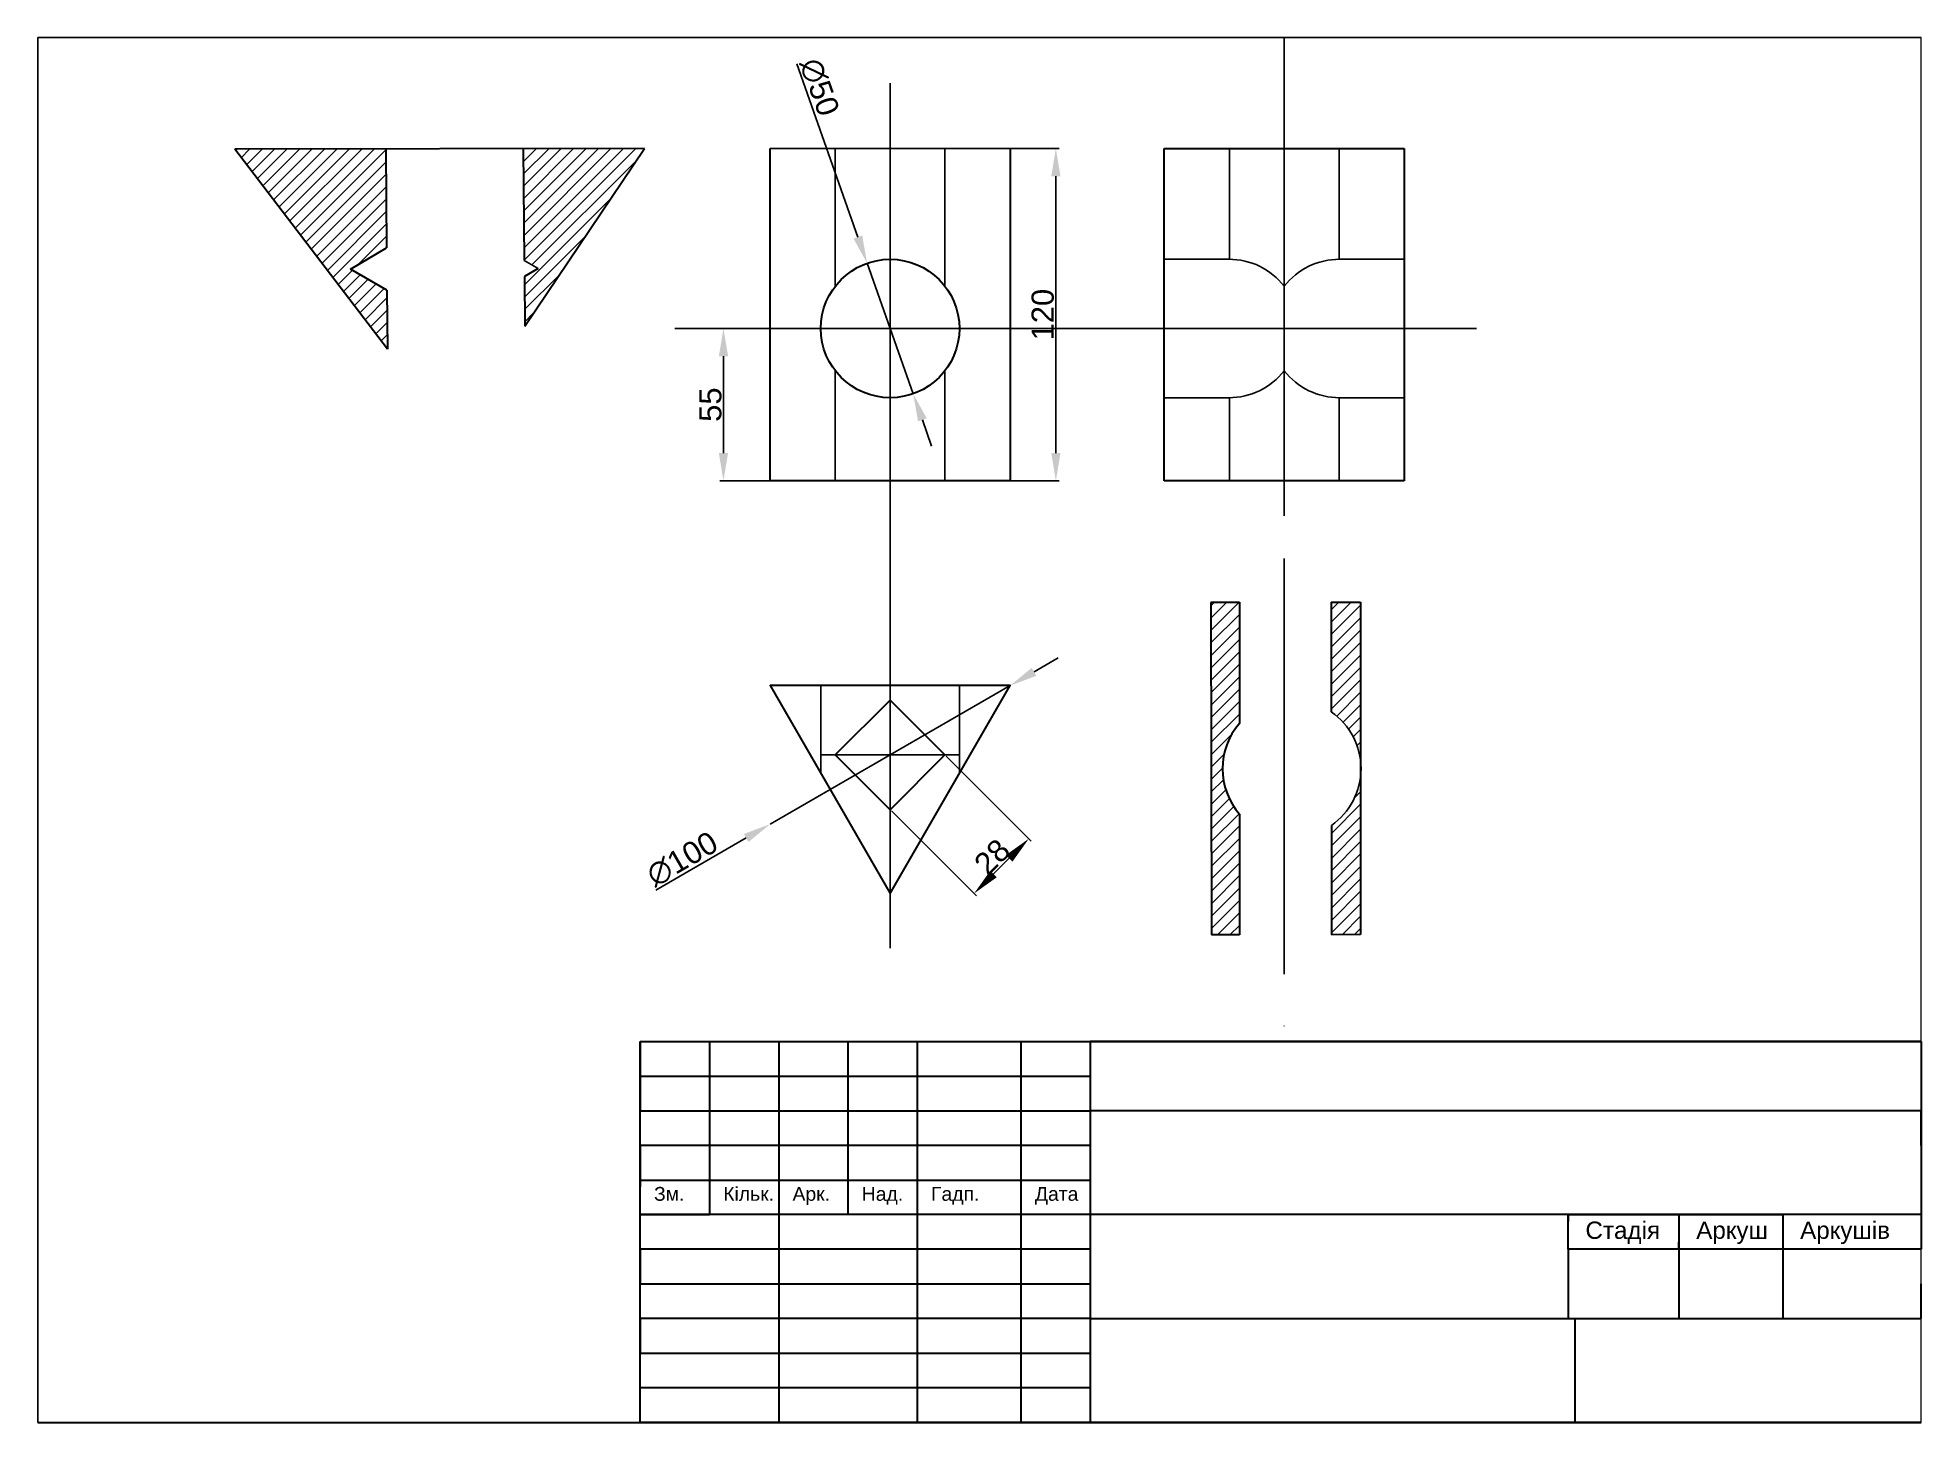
# Paper-space layout 'А4' of a CAD drawing. Header units: millimetres. Extents: x 20 to 292, y 5 to 205.
# The model-space entities are those that its viewports show. They can reach past a viewport. Long polylines and large blocks are cut down to what shows.
import ezdxf

# ---------------------------------------------------------------- set-up
doc = ezdxf.new("R2010")
doc.units = ezdxf.units.MM
doc.linetypes.add('ACAD_ISO04W100', pattern=[30, 24, -3, 0, -3])
doc.linetypes.add('ACAD_ISO08W100', pattern=[36, 24, -3, 6, -3])
doc.layers.add('основна', color=7, linetype='Continuous', lineweight=30)
doc.styles.get("Standard").update_dxf_attribs({"font": 'arial.ttf'})
doc.dimstyles.new('ISO-25', dxfattribs={"dimtxt": 8, "dimasz": 10, "dimexe": 1.25, "dimexo": 0.625, "dimtad": 1, "dimtxsty": 'Standard', "dimcen": 2.5, "dimadec": 0, "dimazin": 0, "dimtfac": 1, "dimtmove": 0, "dimatfit": 3, "dimfxl": 1, "dimarcsym": 0})

# ---------------------------------------------------------------- blocks, each defined once
blk = doc.blocks.new('*D69')
at = {"color": 0, "lineweight": -2, "transparency": 16777216}
for p, q in [((1266.78, 1542.28), (1370.53, 1542.28)), ((1369.28, 1432.28), (1369.28, 1532.28)), ((1342.13, 1422.28), (1370.53, 1422.28))]:
    blk.add_line(p, q, dxfattribs=at)
at = {"color": 0, "lineweight": 70, "transparency": 16777216}
for points in [[(1367.62, 1532.28), (1370.95, 1532.28), (1369.28, 1542.28)], [(1367.62, 1432.28), (1370.95, 1432.28), (1369.28, 1422.28)]]:
    blk.add_solid(points, dxfattribs=at)
at = {"layer": 'Defpoints', "color": 0, "lineweight": 70, "transparency": 16777216}
for p in [(1266.15, 1542.28), (1369.28, 1542.28), (1341.51, 1422.28)]:
    blk.add_point(p, dxfattribs=at)
at = {"color": 0, "lineweight": 25, "transparency": 16777216, "insert": (1364.57, 1482.28), "char_height": 8, "attachment_point": 5, "rotation": 90}
blk.add_mtext('120', dxfattribs=at)
blk = doc.blocks.new('*D70')
at = {"color": 0, "lineweight": -2, "transparency": 16777216}
for p, q in [((1275.73, 1572.88), (1297.81, 1510.29)), ((1317.77, 1453.7), (1301.14, 1500.86)), ((1321.1, 1444.27), (1324.43, 1434.84))]:
    blk.add_line(p, q, dxfattribs=at)
at = {"color": 0, "lineweight": 70, "transparency": 16777216}
for points in [[(1299.38, 1510.84), (1296.24, 1509.73), (1301.14, 1500.86)], [(1322.67, 1444.83), (1319.53, 1443.72), (1317.77, 1453.7)]]:
    blk.add_solid(points, dxfattribs=at)
at = {"layer": 'Defpoints', "color": 0, "lineweight": 70, "transparency": 16777216}
for p in [(1301.14, 1500.86), (1317.77, 1453.7)]:
    blk.add_point(p, dxfattribs=at)
at = {"color": 0, "lineweight": 25, "transparency": 16777216, "insert": (1283.94, 1564.44), "char_height": 8, "attachment_point": 5, "rotation": 289.43464}
blk.add_mtext('∅50', dxfattribs=at)
blk = doc.blocks.new('*D71')
at = {"color": 0, "lineweight": -2, "transparency": 16777216}
for p, q in [((1308.83, 1477.28), (1248.03, 1477.28)), ((1249.28, 1467.28), (1249.28, 1432.28)), ((1308.83, 1422.28), (1248.03, 1422.28))]:
    blk.add_line(p, q, dxfattribs=at)
at = {"color": 0, "lineweight": 70, "transparency": 16777216}
for points in [[(1247.62, 1467.28), (1250.95, 1467.28), (1249.28, 1477.28)], [(1247.62, 1432.28), (1250.95, 1432.28), (1249.28, 1422.28)]]:
    blk.add_solid(points, dxfattribs=at)
at = {"layer": 'Defpoints', "color": 0, "lineweight": 70, "transparency": 16777216}
for p in [(1309.46, 1477.28), (1249.28, 1422.28), (1309.46, 1422.28)]:
    blk.add_point(p, dxfattribs=at)
at = {"color": 0, "lineweight": 25, "transparency": 16777216, "insert": (1244.59, 1449.78), "char_height": 8, "attachment_point": 5, "rotation": 90}
blk.add_mtext('55', dxfattribs=at)
blk = doc.blocks.new('*D68')
at = {"color": 0, "lineweight": -2, "transparency": 16777216}
for p, q in [((1361.42, 1353.31), (1370.08, 1358.31)), ((1352.76, 1348.31), (1266.15, 1298.31)), ((1224.93, 1274.51), (1257.49, 1293.31))]:
    blk.add_line(p, q, dxfattribs=at)
at = {"color": 0, "lineweight": 70, "transparency": 16777216}
for points in [[(1360.58, 1354.76), (1362.25, 1351.87), (1352.76, 1348.31)], [(1256.66, 1294.76), (1258.33, 1291.87), (1266.15, 1298.31)]]:
    blk.add_solid(points, dxfattribs=at)
at = {"layer": 'Defpoints', "color": 0, "lineweight": 70, "transparency": 16777216}
for p in [(1352.76, 1348.31), (1266.15, 1298.31)]:
    blk.add_point(p, dxfattribs=at)
at = {"color": 0, "lineweight": 25, "transparency": 16777216, "insert": (1234.42, 1285.68), "char_height": 8, "attachment_point": 5, "rotation": 30}
blk.add_mtext('∅100', dxfattribs=at)
blk = doc.blocks.new('*D72')
at = {"color": 0, "lineweight": -2, "transparency": 16777216}
for p, q in [((1329.7, 1322.87), (1360.41, 1292.16)), ((1309.9, 1303.07), (1340.61, 1272.36)), ((1346.8, 1280.31), (1352.46, 1285.97))]:
    blk.add_line(p, q, dxfattribs=at)
at = {"color": 0, "lineweight": 70, "transparency": 16777216}
for points in [[(1351.28, 1287.15), (1353.64, 1284.79), (1359.53, 1293.04)], [(1345.62, 1281.49), (1347.98, 1279.13), (1339.73, 1273.24)]]:
    blk.add_solid(points, dxfattribs=at)
at = {"layer": 'Defpoints', "color": 0, "lineweight": 70, "transparency": 16777216}
for p in [(1329.26, 1323.31), (1309.46, 1303.51), (1359.53, 1293.04)]:
    blk.add_point(p, dxfattribs=at)
at = {"color": 0, "lineweight": 25, "transparency": 16777216, "insert": (1346.3, 1286.47), "char_height": 8, "attachment_point": 5, "rotation": 45}
blk.add_mtext('28', dxfattribs=at)

msp = doc.modelspace()

# ---------------------------------------------------------------- hatches: boundary and pattern name
at = {"lineweight": 25}
h = msp.add_hatch(dxfattribs=at)
h.set_pattern_fill('ANSI31', color=256)
h.set_pattern_definition([(45, (-10.7163, -557.2058), (-2.245064, 2.245064), [])])
h.paths.add_polyline_path([(1127.375, 1542.098), (1072.833, 1541.992), (1127.976, 1469.861), (1127.798, 1491.16), (1114.677, 1498.691), (1127.671, 1506.439)])
h.paths.add_polyline_path([(1220.818, 1542.28), (1177.032, 1542.195), (1177.368, 1501.796), (1182.342, 1498.934), (1177.416, 1496.006), (1177.564, 1478.167)])
h.paths.add_polyline_path([(1435.523, 1378.428), (1425.262, 1378.424), (1425.441, 1258.322), (1435.569, 1258.338), (1435.552, 1301.948, -0.3729875), (1435.54, 1334.692)])
h.paths.add_polyline_path([(1479.299, 1378.445), (1468.704, 1378.441), (1468.719, 1338.848, -0.2172241), (1479.296, 1321.003)])
h.paths.add_polyline_path([(1479.296, 1315.649, -0.2169929), (1468.735, 1297.818), (1468.75, 1258.387), (1479.292, 1258.403)])

# ---------------------------------------------------------------- linework, layer by layer
at = {"linetype": 'ACAD_ISO04W100', "lineweight": 25}
msp.add_line((1451.725, 1596.257), (1451.725, 1225.412), dxfattribs=at)
at = {"color": 0, "lineweight": 25}
for p, q in [((1309.456, 1565.826), (1309.456, 1253.537)), ((1451.725, 1565.817), (1451.725, 1409.673)), ((1127.375, 1542.098), (1127.671, 1506.439)), ((1266.155, 1542.28), (1352.757, 1542.28)), ((1289.657, 1492.544), (1289.657, 1542.28)), ((1309.456, 1502.28), (1309.456, 1542.28)), ((1329.255, 1492.544), (1329.255, 1542.28)), ((1431.926, 1502.28), (1431.926, 1542.28)), ((1451.725, 1492.544), (1451.725, 1542.28)), ((1471.524, 1502.28), (1471.524, 1542.28)), ((1177.368, 1501.796), (1182.342, 1498.934)), ((1408.423, 1502.28), (1431.926, 1502.28)), ((1471.524, 1502.28), (1495.026, 1502.28)), ((1521.167, 1477.28), (1231.777, 1477.28)), ((1289.657, 1422.28), (1289.657, 1462.015)), ((1329.255, 1422.28), (1329.255, 1462.015)), ((1451.725, 1422.28), (1451.725, 1462.015)), ((1309.456, 1422.28), (1309.456, 1452.28)), ((1431.926, 1452.28), (1408.423, 1452.28)), ((1431.926, 1422.28), (1431.926, 1452.28)), ((1495.026, 1452.28), (1471.524, 1452.28)), ((1471.524, 1422.28), (1471.524, 1452.28)), ((1284.456, 1348.313), (1284.456, 1316.614)), ((1334.456, 1316.614), (1334.456, 1348.313)), ((1284.456, 1323.313), (1334.456, 1323.313))]:
    msp.add_line(p, q, dxfattribs=at)
at = {"color": 0, "lineweight": 30}
for p, q in [((1220.818, 1542.28), (1072.833, 1541.992)), ((1127.976, 1469.861), (1072.833, 1541.992)), ((1127.375, 1542.098), (1127.671, 1506.439)), ((1177.032, 1542.195), (1177.368, 1501.796)), ((1177.564, 1478.167), (1220.818, 1542.28)), ((1266.155, 1422.28), (1266.155, 1542.28)), ((1352.757, 1542.28), (1352.757, 1422.28)), ((1408.423, 1422.28), (1408.423, 1542.28)), ((1408.423, 1542.28), (1495.026, 1542.28)), ((1495.026, 1542.28), (1495.026, 1422.28)), ((1114.677, 1498.691), (1127.671, 1506.439)), ((1127.798, 1491.16), (1114.677, 1498.691)), ((1182.342, 1498.934), (1177.416, 1496.006)), ((1177.416, 1496.006), (1177.564, 1478.167)), ((1127.798, 1491.16), (1127.976, 1469.861)), ((1352.757, 1422.28), (1266.155, 1422.28)), ((1495.026, 1422.28), (1408.423, 1422.28)), ((1425.262, 1378.424), (1435.523, 1378.428)), ((1435.523, 1378.428), (1435.54, 1334.692)), ((1468.704, 1378.441), (1479.299, 1378.445)), ((1468.704, 1378.441), (1468.719, 1338.848))]:
    msp.add_line(p, q, dxfattribs=at)
at = {"lineweight": 30}
for p, q in [((1425.262, 1378.322), (1425.441, 1258.322)), ((1479.299, 1378.445), (1479.292, 1258.403)), ((1435.552, 1301.948), (1435.569, 1258.338)), ((1468.735, 1297.818), (1468.75, 1258.387)), ((1435.569, 1258.338), (1425.441, 1258.322)), ((1479.292, 1258.403), (1468.75, 1258.387))]:
    msp.add_line(p, q, dxfattribs=at)
at = {"color": 0, "lineweight": 30}
for points in [[(1309.456, 1273.313), (1352.757, 1348.313), (1266.155, 1348.313)], [(1309.456, 1303.514), (1329.255, 1323.313), (1309.456, 1343.112), (1289.657, 1323.313)]]:
    msp.add_lwpolyline(points, close=True, dxfattribs=at)
msp.add_circle((1309.456, 1477.28), 25, dxfattribs=at)
at = {"color": 0, "lineweight": 25}
for centre, radius, start, end in [((1431.812, 1477.049), 25.231, 37.888586, 90.257604), ((1471.637, 1477.049), 25.231, 89.742396, 142.111414), ((1431.812, 1477.51), 25.231, 269.742396, 322.111414), ((1471.637, 1477.51), 25.231, 217.888586, 270.257604), ((1454.439, 1318.327), 25, 304.877275, 55.167038)]:
    msp.add_arc(centre, radius, start, end, dxfattribs=at)
at = {"color": 0, "lineweight": 30}
msp.add_arc((1454.439, 1318.327), 25, 139.112382, 220.93193, dxfattribs=at)

# ---------------------------------------------------------------- dimensions: what is measured, and where the dimension line sits
at = {"lineweight": 25}
dim = msp.add_diameter_dim_2p(p1=(1317.774, 1453.704), p2=(1301.138, 1500.855), dimstyle='ISO-25', dxfattribs=at)
dim.commit()
dim.dimension.update_dxf_attribs({"geometry": '*D70', "text_midpoint": (1279.284, 1562.794), "dimtype": 163})
for base, p1, p2, picture, middle in [((1369.284, 1542.28), (1341.507, 1422.28), (1266.155, 1542.28), '*D69', (1364.574, 1482.28)), ((1249.284, 1422.28), (1309.456, 1477.28), (1309.456, 1422.28), '*D71', (1244.59, 1449.78))]:
    dim = msp.add_linear_dim(base=base, p1=p1, p2=p2, angle=90, dimstyle='ISO-25', dxfattribs=at)
    dim.commit()
    dim.dimension.update_dxf_attribs({"geometry": picture, "text_midpoint": middle})
dim = msp.add_diameter_dim_2p(p1=(1352.757, 1348.313), p2=(1266.155, 1298.313), dimstyle='ISO-25', dxfattribs=at)
dim.commit()
dim.dimension.update_dxf_attribs({"geometry": '*D68', "text_midpoint": (1234.416, 1285.685)})
dim = msp.add_aligned_dim(p1=(1309.456, 1303.514), p2=(1329.255, 1323.313), distance=-42.813, dimstyle='ISO-25', dxfattribs=at)
dim.commit()
dim.dimension.update_dxf_attribs({"geometry": '*D72', "text_midpoint": (1346.299, 1286.47)})

psp = doc.layouts.new('А4')

# ---------------------------------------------------------------- linework, layer by layer
at = {"layer": 'Defpoints'}
for p, q in [((20, 205), (20, 5)), ((292, 205), (20, 205)), ((20, 5), (20, 60))]:
    psp.add_line(p, q, dxfattribs=at)
at = {"layer": 'основна', "color": 0}
for p, q in [((107, 5), (107, 60)), ((107, 60), (292, 60)), ((107, 60), (107, 55)), ((107, 60), (127, 60)), ((117, 60), (117, 35)), ((127, 60), (127, 5)), ((127, 60), (147, 60)), ((137, 60), (137, 35)), ((147, 60), (147, 5)), ((162, 5), (162, 60)), ((292, 60), (172, 60)), ((172, 60), (172, 5)), ((292, 60), (292, 45)), ((292, 60), (292, 60)), ((107, 55), (172, 55)), ((107, 55), (107, 50)), ((107, 50), (172, 50)), ((292, 50), (172, 50)), ((172, 50), (172, 45)), ((292, 45), (292, 50)), ((292, 50), (292, 35)), ((292, 45), (292, 48.45)), ((172, 45), (107, 45)), ((107, 45), (107, 40)), ((292, 45), (292, 40)), ((107, 40), (172, 40)), ((107, 40), (107, 39)), ((172, 40), (172, 35)), ((292, 40), (292, 32)), ((172, 35), (107, 35)), ((107, 35), (112, 35)), ((112, 35), (117, 35)), ((172, 35), (172, 30)), ((292, 35), (172, 35)), ((172, 35), (172, 20)), ((241, 30), (241, 35)), ((241, 35), (257, 35)), ((241, 35), (257, 35)), ((241, 35), (241, 35)), ((241, 35), (241, 34)), ((257, 35), (257, 30)), ((257, 35), (272, 35)), ((257, 35), (257, 34)), ((272, 35), (272, 20)), ((272, 35), (272, 34)), ((292, 35), (292, 30)), ((172, 30), (107, 30)), ((107, 30), (107, 25)), ((292, 30), (241, 30)), ((241, 30), (241, 20)), ((257, 30), (257, 31)), ((257, 30), (257, 20)), ((107, 25), (172, 25)), ((172, 25), (172, 20)), ((292, 20), (292, 25)), ((172, 20), (107, 20)), ((107, 20), (107, 15)), ((172, 20), (292, 20)), ((242, 5), (242, 20)), ((107, 15), (172, 15)), ((172, 15), (172, 10)), ((172, 10), (107, 10)), ((292, 5), (107, 5)), ((147, 5), (162, 5))]:
    psp.add_line(p, q, dxfattribs=at)
at = {"layer": 'основна'}
for p, q in [((20, 5), (292, 5)), ((292, 5), (107, 5)), ((292, 5), (107, 5))]:
    psp.add_line(p, q, dxfattribs=at)

# ---------------------------------------------------------------- texts
at = {"layer": 'основна', "color": 0, "attachment_point": 1}
for s, insert, char_height, width in [('\\pl2;{\\C7;Зм.}', (107, 39), 2, 8.8183), ('\\pl2;{\\C7;Кільк.}', (117, 39), 2, 8.5862), ('\\pl2;{\\C7;Арк.}', (127, 39), 2, 8.9343), ('\\pl2;{\\C7;Над.}', (137, 39), 2, 9.2384), ('\\pl2;{\\C7;Гадп.}', (147, 39), 2, 13.3351), ('\\pl2;{\\C7;Дата}', (162, 39), 2, 8.9503), ('\\pl2.5;{\\C7;Аркуш}', (257, 34), 2.5, 14.0241), ('\\pl2.5;{\\C7;Аркушів}', (272, 34), 2.5, 18.5841)]:
    psp.add_mtext(s, dxfattribs=dict(at, insert=insert, char_height=char_height, width=width))
at = {"layer": 'основна', "color": 0, "insert": (241, 34), "char_height": 2.5, "attachment_point": 1}
psp.add_mtext_dynamic_manual_height_columns('\\pl2.5;{\\C7;Стадія}', width=14.1061, gutter_width=12.5, heights=[0], dxfattribs=at)

# ---------------------------------------------------------------- viewports
at = {"layer": 'основна', "linetype": 'ACAD_ISO08W100', "view_target_point": (1484.115, 1266.911)}
psp.add_viewport(center=(156, 105), size=(272, 200), view_center_point=(-142.398, 65.387), view_height=500, dxfattribs=at)

doc.saveas('drawing.dxf')
